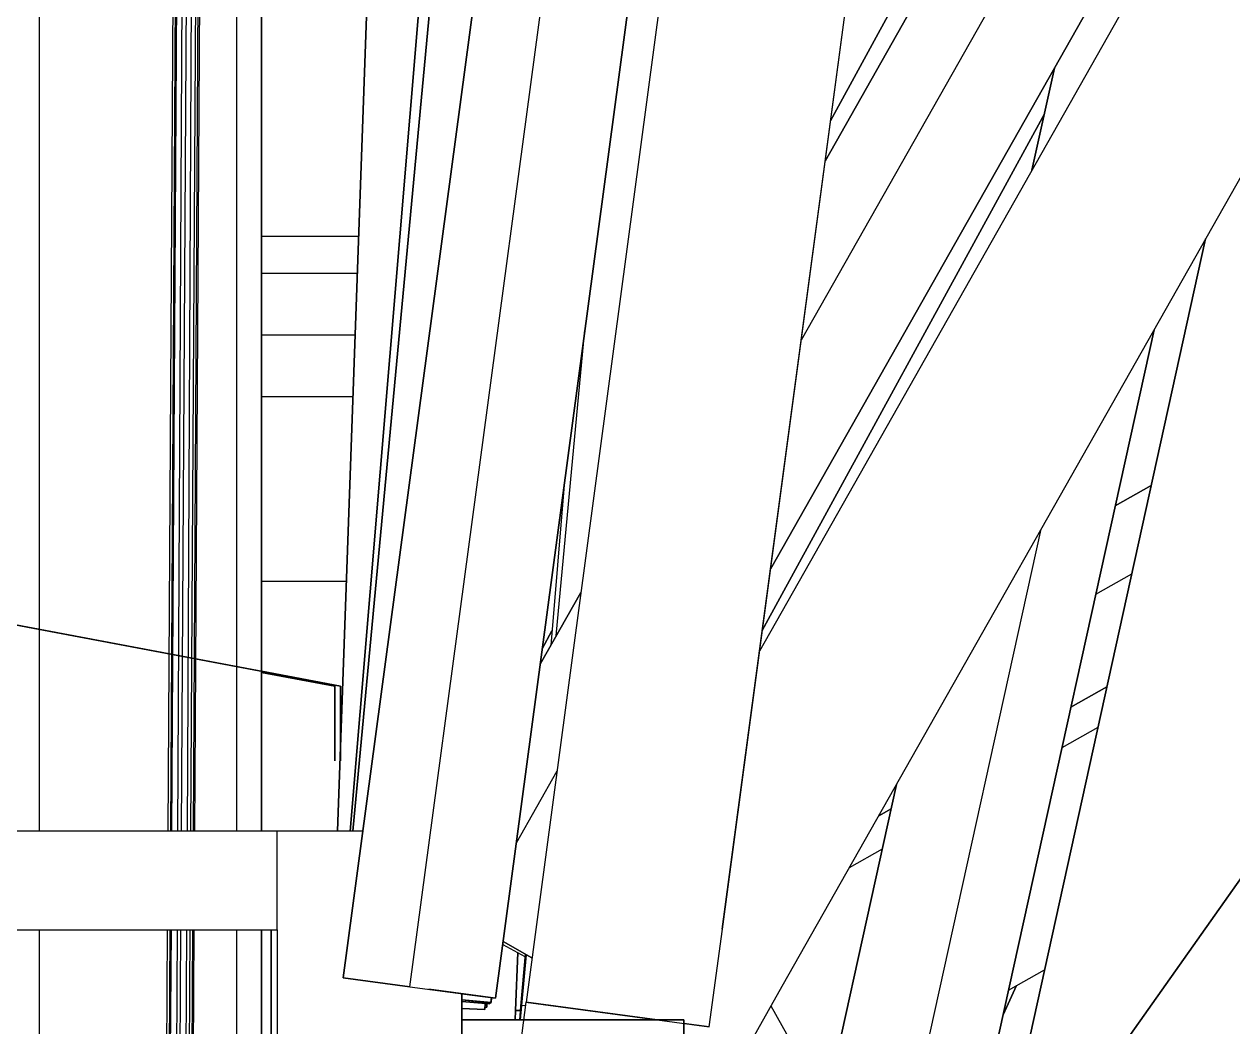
# Model space of a CAD drawing. Extents: x -43 to 90, y 6 to 81.
# Drawn here: x -19.312 to -18.332, y 66.776 to 67.589 of the extents above; entities that cross this region are included whole.
import ezdxf

# ---------------------------------------------------------------- set-up
doc = ezdxf.new("R2010")
doc.units = 0
doc.header["$LTSCALE"] = 0.1
doc.header["$MEASUREMENT"] = 0
doc.layers.add('cobertura nova', color=4, linetype='CONTINUOUS')
doc.layers.add('visto', color=9, linetype='CONTINUOUS')

msp = doc.modelspace()

# ---------------------------------------------------------------- linework, layer by layer
at = {"layer": 'cobertura nova'}
for p, q in [((-19.05344, 66.81538), (-17.98188, 74.82223)), ((-17.98188, 74.82223), (-19.05344, 66.81538)), ((-18.99933, 66.80813), (-17.92777, 74.81499)), ((-18.92995, 66.79885), (-17.85839, 74.8057)), ((-17.85839, 74.8057), (-18.92995, 66.79885)), ((-18.92995, 66.79885), (-17.85838, 74.8057)), ((-18.92995, 66.79885), (-17.85838, 74.8057)), ((-17.85838, 74.8057), (-18.92995, 66.79885)), ((-18.92994, 66.79885), (-17.85838, 74.80571)), ((-18.92994, 66.79885), (-17.85838, 74.80571)), ((-17.85838, 74.80571), (-18.92994, 66.79885)), ((-18.92994, 66.79885), (-17.85838, 74.80571)), ((-18.92994, 66.79885), (-17.85838, 74.8057)), ((-17.85838, 74.8057), (-18.92994, 66.79885)), ((-19.29972, 66.93426), (-19.29972, 72.5214)), ((-19.29972, 66.93426), (-19.29972, 72.5214)), ((-18.87045, 72.20421), (-19.05807, 66.93426)), ((-19.05807, 66.93426), (-18.87045, 72.20421)), ((-19.05807, 66.93426), (-18.87045, 72.20421)), ((-18.92994, 66.79885), (-18.2191, 72.11032)), ((-18.92994, 66.79885), (-18.2191, 72.11032)), ((-18.2191, 72.11032), (-18.92994, 66.79885)), ((-18.21909, 72.11032), (-18.92993, 66.79885)), ((-18.92993, 66.79885), (-18.21909, 72.11032)), ((-18.92993, 66.79885), (-18.21909, 72.11032)), ((-18.21909, 72.11032), (-18.92993, 66.79885)), ((-18.21909, 72.11032), (-18.92993, 66.79885)), ((-18.92993, 66.79885), (-18.21909, 72.11032)), ((-18.92993, 66.79885), (-18.21909, 72.11032)), ((-18.92993, 66.79885), (-18.2191, 72.11032)), ((-18.21909, 72.11032), (-18.92993, 66.79885)), ((-18.21908, 72.11032), (-18.92992, 66.79886)), ((-18.21908, 72.11032), (-18.92992, 66.79886)), ((-18.92992, 66.79885), (-18.21908, 72.11032)), ((-18.92992, 66.79886), (-18.21908, 72.11032)), ((-18.21908, 72.11032), (-18.92992, 66.79886)), ((-18.92992, 66.79886), (-18.21908, 72.11032)), ((-18.21909, 72.11032), (-18.92992, 66.79886)), ((-18.21909, 72.11032), (-18.92992, 66.79885)), ((-18.92992, 66.79885), (-18.21909, 72.11032)), ((-18.21908, 72.11032), (-18.92991, 66.79886)), ((-19.04778, 66.93426), (-18.62017, 72.05263)), ((-18.62017, 72.05263), (-19.04778, 66.93426)), ((-19.04568, 66.93426), (-18.56958, 72.01967)), ((-18.56958, 72.01967), (-19.04568, 66.93426)), ((-19.11972, 71.87002), (-19.11972, 66.93426)), ((-19.11972, 66.93426), (-19.11972, 71.87002)), ((-19.11972, 71.87002), (-19.11972, 66.93426)), ((-19.13972, 66.93426), (-19.13972, 71.70431)), ((-19.19554, 66.93426), (-19.16705, 71.66045)), ((-19.16705, 71.66045), (-19.19365, 66.93426)), ((-19.19237, 66.93426), (-19.16396, 71.65931)), ((-19.16396, 71.65931), (-19.18782, 66.93426)), ((-19.18472, 66.93426), (-19.1565, 71.65656)), ((-19.1565, 71.65656), (-19.18017, 66.93426)), ((-19.17708, 66.93426), (-19.14904, 71.65381)), ((-19.14904, 71.65381), (-19.17519, 66.93426)), ((-19.17391, 66.93426), (-19.14595, 71.65267)), ((-18.66249, 67.47785), (-16.63739, 71.05254)), ((-16.63739, 71.05254), (-18.66249, 67.47785)), ((-16.59363, 71.01903), (-18.68189, 67.33282)), ((-18.70679, 67.14683), (-16.5375, 70.97606)), ((-18.70679, 67.14683), (-16.5375, 70.97606)), ((-16.5375, 70.97606), (-18.70679, 67.14683)), ((-18.70679, 67.14682), (-16.5375, 70.97606)), ((-18.70679, 67.14682), (-16.5375, 70.97606)), ((-16.5375, 70.97606), (-18.70679, 67.14682)), ((-16.53749, 70.97605), (-18.70679, 67.14681)), ((-16.53749, 70.97605), (-18.70679, 67.14682)), ((-18.70679, 67.14681), (-16.53749, 70.97605)), ((-16.5375, 70.97605), (-18.70679, 67.14682)), ((-18.70678, 67.14688), (-16.53751, 70.97607)), ((-16.53751, 70.97607), (-18.70678, 67.14687)), ((-16.53751, 70.97607), (-18.70678, 67.14687)), ((-18.70678, 67.14688), (-16.53751, 70.97607)), ((-18.70678, 67.14688), (-16.53751, 70.97607)), ((-18.70678, 67.14686), (-16.53751, 70.97607)), ((-18.70678, 67.14687), (-16.53751, 70.97607)), ((-18.70678, 67.14687), (-16.53751, 70.97607)), ((-18.70678, 67.14687), (-16.53751, 70.97607)), ((-16.53751, 70.97607), (-18.70678, 67.14687)), ((-18.70678, 67.14683), (-16.5375, 70.97606)), ((-18.70678, 67.14684), (-16.5375, 70.97606)), ((-16.5375, 70.97606), (-18.70678, 67.14684)), ((-18.70678, 67.14685), (-16.53751, 70.97606)), ((-18.70678, 67.14686), (-16.53751, 70.97606)), ((-18.70678, 67.14686), (-16.53751, 70.97606)), ((-18.70678, 67.14683), (-16.5375, 70.97606)), ((-16.5375, 70.97606), (-18.70678, 67.14684)), ((-18.70678, 67.14684), (-16.5375, 70.97606)), ((-18.70678, 67.14684), (-16.5375, 70.97606)), ((-16.5375, 70.97606), (-18.70678, 67.14684)), ((-18.70678, 67.14685), (-16.5375, 70.97606)), ((-18.70678, 67.14685), (-16.5375, 70.97606)), ((-16.5375, 70.97606), (-18.70678, 67.14685)), ((-16.5375, 70.97606), (-18.70678, 67.14685)), ((-16.53751, 70.97606), (-18.70678, 67.14686)), ((-18.70678, 67.14686), (-16.53751, 70.97606)), ((-16.53751, 70.97606), (-18.70678, 67.14686)), ((-16.53751, 70.97606), (-18.70678, 67.14686)), ((-18.68337, 66.38911), (-15.82755, 70.43248)), ((-15.82755, 70.43248), (-18.68337, 66.38911)), ((-18.55505, 69.41162), (-18.89456, 66.87483)), ((-18.74588, 66.85493), (-18.40638, 69.39173)), ((-18.74585, 66.85494), (-18.40635, 69.39173)), ((-17.56628, 69.10937), (-18.71567, 67.08047)), ((-18.69732, 66.80854), (-17.43577, 69.03544)), ((-18.69729, 66.80854), (-17.43573, 69.03544)), ((-18.65808, 67.51074), (-18.36917, 68.03985)), ((-18.36917, 68.03985), (-18.65808, 67.51074)), ((-18.49467, 67.47057), (-18.47638, 67.55352)), ((-18.47638, 67.55352), (-18.49467, 67.47057)), ((-18.48458, 67.51634), (-18.71342, 67.09725)), ((-18.71342, 67.09724), (-18.48458, 67.51633)), ((-18.71342, 67.09724), (-18.48458, 67.51633)), ((-18.48458, 67.51633), (-18.71342, 67.09724)), ((-18.53295, 66.60209), (-18.35374, 67.41499)), ((-18.53295, 66.60208), (-18.35374, 67.41498)), ((-18.35375, 67.41497), (-18.53295, 66.60208)), ((-18.88058, 67.09286), (-18.85733, 67.34123)), ((-18.57016, 66.5494), (-18.39564, 67.34102)), ((-18.39564, 67.34102), (-18.57016, 66.5494)), ((-18.39564, 67.34102), (-18.57016, 66.5494)), ((-18.57016, 66.5494), (-18.39564, 67.34101)), ((-18.39564, 67.34101), (-18.57016, 66.5494)), ((-18.39564, 67.34101), (-18.57016, 66.54939)), ((-18.57016, 66.54939), (-18.39565, 67.341)), ((-18.57015, 66.54942), (-18.39563, 67.34104)), ((-18.57015, 66.54942), (-18.39563, 67.34104)), ((-18.39563, 67.34104), (-18.57015, 66.54942)), ((-18.57015, 66.54941), (-18.39563, 67.34103)), ((-18.39563, 67.34103), (-18.57015, 66.54941)), ((-18.57015, 66.54941), (-18.39564, 67.34102)), ((-18.39563, 67.34102), (-18.57015, 66.54941)), ((-18.57014, 66.54943), (-18.39562, 67.34106)), ((-18.57014, 66.54943), (-18.39562, 67.34105)), ((-18.39562, 67.34105), (-18.57014, 66.54943)), ((-18.57014, 66.54942), (-18.39562, 67.34105)), ((-18.57014, 66.54942), (-18.39562, 67.34104)), ((-18.39562, 67.34104), (-18.57014, 66.54942)), ((-18.57013, 66.54945), (-18.3956, 67.34108)), ((-18.3956, 67.34108), (-18.57013, 66.54945)), ((-18.57013, 66.54944), (-18.39561, 67.34107)), ((-18.57013, 66.54944), (-18.39561, 67.34107)), ((-18.39561, 67.34107), (-18.57013, 66.54944)), ((-18.39561, 67.34107), (-18.57013, 66.54944)), ((-18.39561, 67.34107), (-18.57013, 66.54944)), ((-18.57013, 66.54944), (-18.39561, 67.34106)), ((-18.57013, 66.54943), (-18.39561, 67.34106)), ((-18.39561, 67.34106), (-18.57013, 66.54943)), ((-18.39559, 67.3411), (-18.57012, 66.54946)), ((-18.57012, 66.54946), (-18.39559, 67.3411)), ((-18.57012, 66.54946), (-18.3956, 67.34109)), ((-18.3956, 67.34109), (-18.57012, 66.54946)), ((-18.57012, 66.54945), (-18.3956, 67.34109)), ((-18.57012, 66.54945), (-18.3956, 67.34109)), ((-18.3956, 67.34109), (-18.57012, 66.54945)), ((-18.39559, 67.34111), (-18.57011, 66.54946)), ((-18.57011, 66.54947), (-18.39559, 67.34111)), ((-18.39559, 67.3411), (-18.57011, 66.54946)), ((-18.87418, 67.21535), (-18.88507, 67.08494)), ((-18.42706, 67.19837), (-18.39785, 67.21486)), ((-18.39785, 67.21486), (-18.42706, 67.19837)), ((-18.65144, 66.43432), (-18.48717, 67.17945)), ((-18.44285, 67.12674), (-18.41365, 67.14324)), ((-18.89366, 67.06978), (-18.86067, 67.128)), ((-18.86067, 67.128), (-18.89366, 67.06978)), ((-19.0557, 67.05203), (-19.40109, 67.11719)), ((-19.40107, 67.11719), (-19.05569, 67.05203)), ((-18.89197, 67.08241), (-18.88407, 67.09687)), ((-18.88407, 67.09687), (-18.89197, 67.08241)), ((-19.05568, 67.05203), (-19.11972, 67.06411)), ((-19.11972, 67.06411), (-19.05567, 67.05203)), ((-19.0557, 67.05203), (-19.11972, 67.06411)), ((-19.11972, 67.06411), (-19.05569, 67.05203)), ((-19.05568, 67.05203), (-19.11972, 67.06411)), ((-19.11972, 67.06411), (-19.05567, 67.05203)), ((-19.0557, 67.05203), (-19.11972, 67.06411)), ((-19.11972, 67.06411), (-19.05569, 67.05203)), ((-19.05568, 67.05203), (-19.11972, 67.06411)), ((-19.11972, 67.06411), (-19.05567, 67.05203)), ((-19.0557, 67.05203), (-19.11972, 67.06411)), ((-19.11972, 67.06411), (-19.05569, 67.05203)), ((-19.05568, 67.05203), (-19.11972, 67.06411)), ((-19.11972, 67.06411), (-19.05567, 67.05203)), ((-19.05568, 67.05203), (-19.11972, 67.06411)), ((-19.11972, 67.06411), (-19.05567, 67.05203)), ((-19.0557, 67.05203), (-19.11972, 67.06411)), ((-19.11972, 67.06411), (-19.05569, 67.05203)), ((-19.0557, 67.05203), (-19.11972, 67.06411)), ((-19.11972, 67.06411), (-19.05569, 67.05203)), ((-19.05568, 67.05203), (-19.11972, 67.06411)), ((-19.11972, 67.06411), (-19.05567, 67.05203)), ((-19.0557, 67.05203), (-19.11972, 67.06411)), ((-19.11972, 67.06411), (-19.05569, 67.05203)), ((-19.05568, 67.05203), (-19.11972, 67.06411)), ((-19.11972, 67.06411), (-19.05567, 67.05203)), ((-19.05568, 67.05203), (-19.11972, 67.06411)), ((-19.11972, 67.06411), (-19.05567, 67.05203)), ((-19.0557, 67.05203), (-19.11972, 67.06411)), ((-19.11972, 67.06411), (-19.05569, 67.05203)), ((-19.11972, 67.06324), (-19.06031, 67.05203)), ((-19.0603, 67.05203), (-19.11972, 67.06324)), ((-19.11972, 67.06324), (-19.06029, 67.05203)), ((-19.0603, 67.05203), (-19.11972, 67.06324)), ((-19.11972, 67.06324), (-19.06029, 67.05203)), ((-19.11972, 67.06324), (-19.06031, 67.05203)), ((-19.0603, 67.05203), (-19.11972, 67.06324)), ((-19.11972, 67.06324), (-19.06029, 67.05203)), ((-19.11972, 67.06324), (-19.06031, 67.05203)), ((-19.11972, 67.06324), (-19.06031, 67.05203)), ((-19.0603, 67.05203), (-19.11972, 67.06324)), ((-19.11972, 67.06324), (-19.06029, 67.05203)), ((-19.11972, 67.06324), (-19.06031, 67.05203)), ((-19.0603, 67.05203), (-19.11972, 67.06324)), ((-19.11972, 67.06324), (-19.06029, 67.05203)), ((-19.11972, 67.06324), (-19.06031, 67.05203)), ((-19.0603, 67.05203), (-19.11972, 67.06324)), ((-19.11972, 67.06324), (-19.06029, 67.05203)), ((-19.11972, 67.06324), (-19.06031, 67.05203)), ((-19.0603, 67.05203), (-19.11972, 67.06324)), ((-19.11972, 67.06324), (-19.06029, 67.05203)), ((-19.06033, 67.05203), (-19.11972, 67.06323)), ((-19.06033, 67.05203), (-19.11972, 67.06323)), ((-19.06033, 67.05203), (-19.11972, 67.06323)), ((-19.06033, 67.05203), (-19.11972, 67.06323)), ((-19.06033, 67.05203), (-19.11972, 67.06323)), ((-19.06033, 67.05203), (-19.11972, 67.06323)), ((-19.06033, 67.05203), (-19.11972, 67.06323)), ((-19.06033, 66.99152), (-19.06033, 67.05203)), ((-19.06033, 67.05203), (-19.06031, 67.05203)), ((-19.06033, 66.99152), (-19.06033, 67.05203)), ((-19.06033, 67.05203), (-19.06031, 67.05203)), ((-19.06033, 66.99152), (-19.06033, 67.05203)), ((-19.06033, 67.05203), (-19.06031, 67.05203)), ((-19.06033, 66.99152), (-19.06033, 67.05203)), ((-19.06033, 67.05203), (-19.06031, 67.05203)), ((-19.06033, 66.99152), (-19.06033, 67.05203)), ((-19.06033, 67.05203), (-19.06031, 67.05203)), ((-19.06033, 66.99152), (-19.06033, 67.05203)), ((-19.06033, 67.05203), (-19.06031, 67.05203)), ((-19.06033, 66.99152), (-19.06033, 67.05203)), ((-19.06033, 67.05203), (-19.06031, 67.05203)), ((-19.06031, 67.05203), (-19.06031, 66.99152)), ((-19.06031, 67.05203), (-19.06031, 66.99152)), ((-19.06031, 67.05203), (-19.06031, 66.99152)), ((-19.06031, 67.05203), (-19.06031, 66.99152)), ((-19.06031, 67.05203), (-19.06031, 66.99152)), ((-19.06031, 67.05203), (-19.06031, 66.99152)), ((-19.06031, 67.05203), (-19.06031, 66.99152)), ((-19.0603, 67.05203), (-19.06029, 67.05203)), ((-19.0603, 66.99152), (-19.0603, 67.05203)), ((-19.0603, 67.05203), (-19.06029, 67.05203)), ((-19.0603, 66.99152), (-19.0603, 67.05203)), ((-19.0603, 67.05203), (-19.06029, 67.05203)), ((-19.0603, 66.99152), (-19.0603, 67.05203)), ((-19.0603, 67.05203), (-19.06029, 67.05203)), ((-19.0603, 66.99152), (-19.0603, 67.05203)), ((-19.0603, 67.05203), (-19.06029, 67.05203)), ((-19.0603, 66.99152), (-19.0603, 67.05203)), ((-19.06029, 67.05203), (-19.0603, 67.05203)), ((-19.0603, 66.99152), (-19.0603, 67.05203)), ((-19.0603, 67.05203), (-19.06029, 67.05203)), ((-19.0603, 66.99152), (-19.0603, 67.05203)), ((-19.06029, 67.05203), (-19.06029, 66.99152)), ((-19.06029, 67.05203), (-19.06029, 66.99152)), ((-19.06029, 67.05203), (-19.06029, 66.99152)), ((-19.06029, 67.05203), (-19.06029, 66.99152)), ((-19.06029, 67.05203), (-19.06029, 66.99152)), ((-19.06029, 67.05203), (-19.06029, 66.99152)), ((-19.06029, 67.05203), (-19.06029, 66.99152)), ((-19.0557, 66.99152), (-19.0557, 67.05203)), ((-19.0557, 67.05203), (-19.05569, 67.05203)), ((-19.0557, 66.99152), (-19.0557, 67.05203)), ((-19.0557, 67.05203), (-19.05569, 67.05203)), ((-19.0557, 66.99152), (-19.0557, 67.05203)), ((-19.0557, 67.05203), (-19.05569, 67.05203)), ((-19.0557, 67.0006), (-19.0557, 67.05203)), ((-19.0557, 67.05203), (-19.05569, 67.05203)), ((-19.0557, 66.99152), (-19.0557, 67.05203)), ((-19.0557, 67.05203), (-19.05569, 67.05203)), ((-19.0557, 66.99152), (-19.0557, 67.05203)), ((-19.0557, 67.05203), (-19.05569, 67.05203)), ((-19.0557, 67.0006), (-19.0557, 67.05203)), ((-19.0557, 67.05203), (-19.05569, 67.05203)), ((-19.0557, 66.99152), (-19.0557, 67.05203)), ((-19.0557, 67.05203), (-19.05569, 67.05203)), ((-19.05569, 67.05203), (-19.05569, 66.99152)), ((-19.05569, 67.05203), (-19.05569, 66.99152)), ((-19.05569, 67.05203), (-19.05569, 66.99152)), ((-19.05569, 67.05203), (-19.05569, 67.00113)), ((-19.05569, 67.05203), (-19.05569, 66.99152)), ((-19.05569, 67.05203), (-19.05569, 66.99152)), ((-19.05569, 67.05203), (-19.05569, 67.0011)), ((-19.05569, 67.05203), (-19.05569, 66.99152)), ((-19.05568, 67.05203), (-19.05567, 67.05203)), ((-19.05568, 66.99152), (-19.05568, 67.05203)), ((-19.05568, 67.05203), (-19.05567, 67.05203)), ((-19.05568, 66.99152), (-19.05568, 67.05203)), ((-19.05567, 67.05203), (-19.05568, 67.05203)), ((-19.05568, 66.99152), (-19.05568, 67.05203)), ((-19.05568, 67.05203), (-19.05567, 67.05203)), ((-19.05568, 67.0013), (-19.05568, 67.05203)), ((-19.05567, 67.05203), (-19.05568, 67.05203)), ((-19.05568, 66.99152), (-19.05568, 67.05203)), ((-19.05567, 67.05203), (-19.05568, 67.05203)), ((-19.05568, 66.99152), (-19.05568, 67.05203)), ((-19.05567, 67.05203), (-19.05568, 67.05203)), ((-19.05568, 67.0013), (-19.05568, 67.05203)), ((-19.05567, 67.05203), (-19.05568, 67.05203)), ((-19.05568, 66.99152), (-19.05568, 67.05203)), ((-19.05567, 67.05203), (-19.05567, 66.99152)), ((-19.05567, 67.05203), (-19.05567, 66.99152)), ((-19.05567, 67.05203), (-19.05567, 66.99152)), ((-19.05567, 67.05203), (-19.05567, 67.00156)), ((-19.05567, 67.05203), (-19.05567, 66.99152)), ((-19.05567, 67.05203), (-19.05567, 66.99152)), ((-19.05567, 67.05203), (-19.05567, 67.00153)), ((-19.05567, 67.05203), (-19.05567, 66.99152)), ((-18.4631, 67.03489), (-18.43389, 67.05139)), ((-18.43389, 67.05139), (-18.4631, 67.03489)), ((-18.4631, 67.03489), (-18.43389, 67.05139)), ((-18.43389, 67.05139), (-18.4631, 67.03489)), ((-18.4631, 67.03489), (-18.43389, 67.05139)), ((-18.4631, 67.03489), (-18.43389, 67.05139)), ((-18.4631, 67.03489), (-18.43389, 67.05139)), ((-18.43389, 67.05139), (-18.4631, 67.03489)), ((-18.43389, 67.05139), (-18.4631, 67.03489)), ((-18.43389, 67.05139), (-18.4631, 67.0349)), ((-18.43389, 67.05139), (-18.4631, 67.0349)), ((-18.4631, 67.0349), (-18.43389, 67.05139)), ((-18.4631, 67.03489), (-18.43389, 67.05139)), ((-18.43389, 67.05139), (-18.4631, 67.03489)), ((-18.4631, 67.03489), (-18.43389, 67.05139)), ((-18.4631, 67.03489), (-18.43389, 67.05139)), ((-18.43389, 67.05139), (-18.4631, 67.03489)), ((-18.43389, 67.05139), (-18.4631, 67.03489)), ((-18.4631, 67.03489), (-18.43389, 67.05139)), ((-18.4631, 67.03489), (-18.43389, 67.05139)), ((-18.43389, 67.05139), (-18.4631, 67.03489)), ((-18.43389, 67.05139), (-18.4631, 67.03489)), ((-18.4631, 67.0349), (-18.43389, 67.05139)), ((-18.4631, 67.03489), (-18.43389, 67.05138)), ((-18.43389, 67.05138), (-18.4631, 67.03489)), ((-18.46309, 67.0349), (-18.43389, 67.0514)), ((-18.43389, 67.0514), (-18.46309, 67.0349)), ((-18.46309, 67.0349), (-18.43389, 67.0514)), ((-18.46309, 67.0349), (-18.43389, 67.0514)), ((-18.43389, 67.0514), (-18.46309, 67.0349)), ((-18.46309, 67.0349), (-18.43389, 67.0514)), ((-18.43389, 67.0514), (-18.46309, 67.0349)), ((-18.46309, 67.0349), (-18.43389, 67.0514)), ((-18.43389, 67.0514), (-18.46309, 67.0349)), ((-18.44112, 67.0186), (-18.47033, 67.0021)), ((-19.06031, 66.99152), (-19.06033, 66.99152)), ((-19.06031, 66.99152), (-19.06033, 66.99152)), ((-19.06031, 66.99152), (-19.06033, 66.99152)), ((-19.06031, 66.99152), (-19.06033, 66.99152)), ((-19.06031, 66.99152), (-19.06033, 66.99152)), ((-19.06031, 66.99152), (-19.06033, 66.99152)), ((-19.06031, 66.99152), (-19.06033, 66.99152)), ((-19.06029, 66.99152), (-19.0603, 66.99152)), ((-19.06029, 66.99152), (-19.0603, 66.99152)), ((-19.06029, 66.99152), (-19.0603, 66.99152)), ((-19.06029, 66.99152), (-19.0603, 66.99152)), ((-19.06029, 66.99152), (-19.0603, 66.99152)), ((-19.06029, 66.99152), (-19.0603, 66.99152)), ((-19.06029, 66.99152), (-19.0603, 66.99152)), ((-19.05569, 66.99152), (-19.0557, 66.99152)), ((-19.05569, 66.99152), (-19.0557, 66.99152)), ((-19.05569, 66.99152), (-19.0557, 66.99152)), ((-19.05569, 66.99152), (-19.0557, 66.99152)), ((-19.05569, 66.99152), (-19.0557, 66.99152)), ((-19.05569, 66.99152), (-19.0557, 66.99152)), ((-19.05567, 66.99152), (-19.05568, 66.99152)), ((-19.05567, 66.99152), (-19.05568, 66.99152)), ((-19.05567, 66.99152), (-19.05568, 66.99152)), ((-19.05567, 66.99152), (-19.05568, 66.99152)), ((-19.05567, 66.99152), (-19.05568, 66.99152)), ((-19.05567, 66.99152), (-19.05568, 66.99152)), ((-18.88008, 66.98298), (-18.91307, 66.92476)), ((-18.74818, 66.32067), (-18.60452, 66.9723)), ((-18.60452, 66.9723), (-18.74818, 66.32067)), ((-18.61894, 66.94685), (-18.60888, 66.95254)), ((-18.61894, 66.94685), (-18.60888, 66.95254)), ((-18.61894, 66.94685), (-18.60888, 66.95254)), ((-18.60888, 66.95254), (-18.61894, 66.94685)), ((-18.61894, 66.94685), (-18.60888, 66.95254)), ((-18.60888, 66.95254), (-18.61894, 66.94685)), ((-18.61894, 66.94685), (-18.60888, 66.95254)), ((-18.60888, 66.95254), (-18.61894, 66.94685)), ((-18.61894, 66.94684), (-18.60888, 66.95253)), ((-18.61894, 66.94684), (-18.60888, 66.95253)), ((-18.60888, 66.95253), (-18.61894, 66.94684)), ((-18.60888, 66.95253), (-18.61894, 66.94684)), ((-18.61894, 66.94684), (-18.60888, 66.95253)), ((-18.60888, 66.95253), (-18.61894, 66.94684)), ((-18.61894, 66.94684), (-18.60888, 66.95253)), ((-18.61894, 66.94684), (-18.60888, 66.95253)), ((-18.61894, 66.94684), (-18.60888, 66.95253)), ((-18.60888, 66.95253), (-18.61894, 66.94685)), ((-18.60888, 66.95253), (-18.61894, 66.94685)), ((-18.60888, 66.95253), (-18.61894, 66.94685)), ((-18.60888, 66.95253), (-18.61894, 66.94685)), ((-18.61894, 66.94684), (-18.60888, 66.95253)), ((-18.60888, 66.95253), (-18.61894, 66.94684)), ((-18.61894, 66.94685), (-18.60888, 66.95253)), ((-18.61894, 66.94685), (-18.60888, 66.95253)), ((-18.60888, 66.95253), (-18.61894, 66.94685)), ((-18.60888, 66.95253), (-18.61894, 66.94685)), ((-18.61894, 66.94685), (-18.60888, 66.95253)), ((-18.61894, 66.94685), (-18.60888, 66.95253)), ((-18.60888, 66.95253), (-18.61894, 66.94685)), ((-18.60888, 66.95253), (-18.61894, 66.94685)), ((-18.61894, 66.94685), (-18.60888, 66.95253)), ((-18.61893, 66.94686), (-18.60888, 66.95254)), ((-18.60888, 66.95254), (-18.61893, 66.94686)), ((-19.10715, 66.93426), (-19.69502, 66.93426)), ((-19.03753, 66.93426), (-19.10715, 66.93426)), ((-19.10715, 66.85426), (-19.10715, 66.93426)), ((-19.10712, 66.93426), (-19.10712, 66.93426)), ((-19.10712, 66.93426), (-19.10712, 66.93426)), ((-19.10712, 66.93426), (-19.10712, 66.93426)), ((-18.61611, 66.91974), (-18.64286, 66.90463)), ((-18.89453, 66.87482), (-18.90514, 66.79554)), ((-19.69502, 66.85426), (-19.10715, 66.85426)), ((-19.29972, 63.60159), (-19.29972, 66.85426)), ((-19.29972, 63.60159), (-19.29972, 66.85426)), ((-19.21562, 63.60159), (-19.19602, 66.85426)), ((-19.21241, 63.60159), (-19.19285, 66.85426)), ((-19.1941, 66.85426), (-19.21241, 63.60159)), ((-19.20464, 63.60159), (-19.1852, 66.85426)), ((-19.18822, 66.85426), (-19.20464, 63.60159)), ((-19.18057, 66.85426), (-19.19686, 63.60324)), ((-19.19686, 63.60324), (-19.17755, 66.85426)), ((-19.17563, 66.85426), (-19.19364, 63.60392)), ((-19.19364, 63.60392), (-19.17438, 66.85426)), ((-19.13972, 63.60159), (-19.13972, 66.85426)), ((-19.11972, 66.85426), (-19.11972, 64.59093)), ((-19.11972, 61.58416), (-19.11972, 66.85426)), ((-19.11972, 66.85426), (-19.11972, 61.58416)), ((-19.11178, 66.85426), (-19.11178, 65.77332)), ((-19.11178, 65.77332), (-19.11178, 66.85426)), ((-19.10715, 66.85426), (-19.10715, 65.77332)), ((-18.75646, 66.77564), (-18.74585, 66.85494)), ((-18.74585, 66.85494), (-18.74588, 66.85494)), ((-18.92407, 66.84256), (-18.90611, 66.83275)), ((-18.92376, 66.84487), (-18.90031, 66.83159)), ((-18.90031, 66.83159), (-18.92376, 66.84487)), ((-18.92376, 66.84487), (-18.90031, 66.83159)), ((-18.90031, 66.83158), (-18.92376, 66.84487)), ((-18.92376, 66.84487), (-18.90031, 66.83158)), ((-18.90031, 66.83158), (-18.92376, 66.84486)), ((-18.92376, 66.84486), (-18.90031, 66.83158)), ((-18.90031, 66.83158), (-18.92376, 66.84486)), ((-18.92376, 66.84486), (-18.90031, 66.83158)), ((-18.90031, 66.83158), (-18.92376, 66.84486)), ((-18.92376, 66.84486), (-18.90031, 66.83158)), ((-18.90031, 66.83158), (-18.92376, 66.84486)), ((-18.92376, 66.84486), (-18.90031, 66.83158)), ((-18.90031, 66.83158), (-18.92376, 66.84486)), ((-18.92376, 66.84486), (-18.90031, 66.83158)), ((-18.90031, 66.83158), (-18.92376, 66.84486)), ((-18.92376, 66.84486), (-18.90031, 66.83158)), ((-18.90031, 66.83157), (-18.92376, 66.84486)), ((-18.92376, 66.84486), (-18.90031, 66.83157)), ((-18.90031, 66.83157), (-18.92376, 66.84485)), ((-18.92376, 66.84485), (-18.90031, 66.83157)), ((-18.90031, 66.83157), (-18.92376, 66.84485)), ((-18.92376, 66.84485), (-18.90031, 66.83157)), ((-18.90031, 66.83157), (-18.92376, 66.84485)), ((-18.92376, 66.84485), (-18.90031, 66.83157)), ((-18.90031, 66.83157), (-18.92376, 66.84485)), ((-18.92376, 66.84485), (-18.90031, 66.83157)), ((-18.90031, 66.83157), (-18.92376, 66.84485)), ((-18.91188, 66.8359), (-18.91355, 66.78891)), ((-18.91355, 66.78891), (-18.91188, 66.8359)), ((-18.90594, 66.83477), (-18.90949, 66.79227)), ((-18.90866, 66.79293), (-18.9048, 66.83413)), ((-18.51371, 66.80531), (-18.48451, 66.8218)), ((-18.51371, 66.80529), (-18.48451, 66.82179)), ((-18.99933, 66.80813), (-19.05344, 66.81538)), ((-19.05344, 66.81538), (-18.99933, 66.80813)), ((-18.99933, 66.80813), (-19.05344, 66.81538)), ((-18.99933, 66.80813), (-18.92995, 66.79885)), ((-18.73672, 66.73894), (-18.69729, 66.80854)), ((-18.69729, 66.80854), (-18.69732, 66.80854)), ((-18.69729, 66.80854), (-18.69731, 66.80856)), ((-18.50708, 66.80904), (-18.51809, 66.78544)), ((-18.51809, 66.78544), (-18.50708, 66.80904)), ((-18.92995, 66.79885), (-18.98406, 66.80609)), ((-18.95715, 66.80249), (-18.92994, 66.79885)), ((-18.92994, 66.79885), (-18.95715, 66.80249)), ((-18.95715, 66.80249), (-18.92994, 66.79885)), ((-18.92994, 66.79885), (-18.95715, 66.80249)), ((-18.95715, 66.80249), (-18.92994, 66.79885)), ((-18.92994, 66.79885), (-18.95715, 66.80249)), ((-18.95715, 66.80249), (-18.92994, 66.79885)), ((-18.92994, 66.79885), (-18.95715, 66.80249)), ((-18.95715, 66.80249), (-18.92993, 66.79885)), ((-18.92993, 66.79885), (-18.95715, 66.80249)), ((-18.95715, 66.80249), (-18.92993, 66.79885)), ((-18.92993, 66.79885), (-18.95715, 66.80249)), ((-18.95715, 66.80249), (-18.92993, 66.79885)), ((-18.92993, 66.79885), (-18.95715, 66.80249)), ((-18.95715, 66.80249), (-18.92993, 66.79884)), ((-18.92993, 66.79884), (-18.95715, 66.80249)), ((-18.95715, 66.80249), (-18.92992, 66.79884)), ((-18.92992, 66.79884), (-18.95715, 66.80249)), ((-18.95715, 66.80249), (-18.92992, 66.79884)), ((-18.92992, 66.79884), (-18.95715, 66.80249)), ((-18.95715, 66.80249), (-18.92992, 66.79884)), ((-18.95715, 65.77332), (-18.95715, 66.80249)), ((-18.95715, 66.80249), (-18.95715, 65.77332)), ((-18.95715, 65.77332), (-18.95715, 66.80249)), ((-18.95712, 66.7813), (-18.95712, 66.80249)), ((-18.95712, 66.80249), (-18.95712, 66.7813)), ((-18.92992, 66.79884), (-18.95712, 66.80248)), ((-18.95712, 66.80248), (-18.92992, 66.79884)), ((-18.92992, 66.79884), (-18.95712, 66.80248)), ((-18.95712, 66.79747), (-18.93355, 66.79526)), ((-18.93355, 66.79526), (-18.95712, 66.79747)), ((-18.95712, 66.79747), (-18.93355, 66.79526)), ((-18.93355, 66.79526), (-18.95712, 66.79747)), ((-18.95712, 66.79747), (-18.93355, 66.79526)), ((-18.93355, 66.79526), (-18.95712, 66.79747)), ((-18.95712, 66.79747), (-18.93355, 66.79526)), ((-18.93355, 66.79526), (-18.95712, 66.79746)), ((-18.95712, 66.79746), (-18.93354, 66.79526)), ((-18.93354, 66.79526), (-18.95712, 66.79746)), ((-18.95712, 66.79746), (-18.93354, 66.79525)), ((-18.93354, 66.79525), (-18.95712, 66.79746)), ((-18.95712, 66.79746), (-18.93354, 66.79525)), ((-18.93354, 66.79525), (-18.95712, 66.79746)), ((-18.95712, 66.79746), (-18.93354, 66.79525)), ((-18.93354, 66.79525), (-18.95712, 66.79746)), ((-18.95712, 66.79745), (-18.93353, 66.79525)), ((-18.93353, 66.79525), (-18.95712, 66.79745)), ((-18.95712, 66.79745), (-18.93353, 66.79524)), ((-18.93353, 66.79524), (-18.95712, 66.79745)), ((-18.95712, 66.79745), (-18.93353, 66.79524)), ((-18.93353, 66.79524), (-18.95712, 66.79745)), ((-18.95712, 66.79745), (-18.93353, 66.79524)), ((-18.93352, 66.79524), (-18.95712, 66.79745)), ((-18.95712, 66.79745), (-18.93352, 66.79524)), ((-18.93352, 66.79524), (-18.95712, 66.79745)), ((-18.95712, 66.79744), (-18.93352, 66.79523)), ((-18.93352, 66.79523), (-18.95712, 66.79744)), ((-18.93355, 66.79526), (-18.93318, 66.79928)), ((-18.93317, 66.79928), (-18.93355, 66.79527)), ((-18.93317, 66.79928), (-18.93355, 66.79527)), ((-18.93318, 66.79928), (-18.93355, 66.79526)), ((-18.93355, 66.79527), (-18.93317, 66.79928)), ((-18.93317, 66.79928), (-18.93355, 66.79527)), ((-18.93355, 66.79527), (-18.93317, 66.79928)), ((-18.93354, 66.79527), (-18.93316, 66.79928)), ((-18.93354, 66.79527), (-18.93316, 66.79928)), ((-18.93354, 66.79527), (-18.93316, 66.79928)), ((-18.93354, 66.79527), (-18.93316, 66.79928)), ((-18.93316, 66.79928), (-18.93354, 66.79527)), ((-18.93317, 66.79928), (-18.93354, 66.79527)), ((-18.93354, 66.79527), (-18.93317, 66.79928)), ((-18.93317, 66.79928), (-18.93354, 66.79527)), ((-18.93316, 66.79928), (-18.93354, 66.79527)), ((-18.93353, 66.79527), (-18.93315, 66.79928)), ((-18.93315, 66.79928), (-18.93353, 66.79527)), ((-18.93353, 66.79527), (-18.93315, 66.79928)), ((-18.93353, 66.79527), (-18.93315, 66.79928)), ((-18.93353, 66.79527), (-18.93316, 66.79928)), ((-18.93316, 66.79928), (-18.93353, 66.79527)), ((-18.93353, 66.79527), (-18.93316, 66.79928)), ((-18.93316, 66.79928), (-18.93353, 66.79527)), ((-18.93352, 66.79527), (-18.93314, 66.79928)), ((-18.93314, 66.79928), (-18.93352, 66.79527)), ((-18.93352, 66.79527), (-18.93315, 66.79928)), ((-18.93352, 66.79527), (-18.93315, 66.79928)), ((-18.93352, 66.79527), (-18.93314, 66.79928)), ((-18.93314, 66.79928), (-18.93352, 66.79527)), ((-18.93352, 66.79527), (-18.93315, 66.79928)), ((-18.92995, 66.79885), (-18.92995, 66.79885)), ((-18.92995, 66.79885), (-18.92995, 66.79885)), ((-18.92994, 66.79885), (-18.92995, 66.79885)), ((-18.92995, 66.79885), (-18.92995, 66.79885)), ((-18.92994, 66.79885), (-18.92994, 66.79885)), ((-18.92994, 66.79885), (-18.92994, 66.79885)), ((-18.92994, 66.79885), (-18.92994, 66.79885)), ((-18.92993, 66.79885), (-18.92994, 66.79885)), ((-18.92994, 66.79885), (-18.92994, 66.79885)), ((-18.92994, 66.79885), (-18.92994, 66.79885)), ((-18.92994, 66.79885), (-18.92994, 66.79885)), ((-18.92994, 66.79885), (-18.92994, 66.79885)), ((-18.92994, 66.79885), (-18.92994, 66.79885)), ((-18.92994, 66.79885), (-18.92994, 66.79885)), ((-18.92994, 66.79885), (-18.92994, 66.79885)), ((-18.92994, 66.79885), (-18.92994, 66.79885)), ((-18.92994, 66.79885), (-18.92994, 66.79885)), ((-18.92993, 66.79885), (-18.92993, 66.79885)), ((-18.92993, 66.79885), (-18.92993, 66.79885)), ((-18.92992, 66.79885), (-18.92993, 66.79885)), ((-18.92993, 66.79885), (-18.92993, 66.79885)), ((-18.92993, 66.79885), (-18.92993, 66.79885)), ((-18.92993, 66.79885), (-18.92993, 66.79885)), ((-18.92993, 66.79885), (-18.92993, 66.79885)), ((-18.92993, 66.79885), (-18.92993, 66.79885)), ((-18.92993, 66.79885), (-18.92993, 66.79885)), ((-18.92992, 66.79886), (-18.92992, 66.79886)), ((-18.92992, 66.79886), (-18.92992, 66.79885)), ((-18.92991, 66.79886), (-18.92992, 66.79886)), ((-18.92992, 66.79886), (-18.92992, 66.79886)), ((-18.92992, 66.79886), (-18.92992, 66.79886)), ((-18.92992, 66.79886), (-18.92992, 66.79886)), ((-18.92992, 66.79886), (-18.92992, 66.79886)), ((-18.92992, 66.79886), (-18.92992, 66.79886)), ((-18.92992, 66.79886), (-18.92992, 66.79886)), ((-18.92992, 66.79884), (-18.92992, 66.79884)), ((-18.92992, 66.79884), (-18.92992, 66.79884)), ((-18.92992, 66.79884), (-18.92992, 66.79884)), ((-18.95712, 66.79623), (-18.93444, 66.79434)), ((-18.93444, 66.79434), (-18.95712, 66.79623)), ((-18.95712, 66.79623), (-18.93444, 66.79434)), ((-18.93443, 66.79434), (-18.95712, 66.79623)), ((-18.95712, 66.79623), (-18.93443, 66.79433)), ((-18.93443, 66.79433), (-18.95712, 66.79623)), ((-18.95712, 66.79622), (-18.93443, 66.79433)), ((-18.93443, 66.79433), (-18.95712, 66.79622)), ((-18.95712, 66.79622), (-18.93443, 66.79432)), ((-18.93443, 66.79432), (-18.95712, 66.79622)), ((-18.95712, 66.79621), (-18.93443, 66.79432)), ((-18.93443, 66.79432), (-18.95712, 66.79621)), ((-18.95712, 66.79621), (-18.93442, 66.79431)), ((-18.93442, 66.79431), (-18.95712, 66.79621)), ((-18.95712, 66.7962), (-18.93442, 66.79431)), ((-18.93442, 66.79431), (-18.95712, 66.7962)), ((-18.95712, 66.7962), (-18.93442, 66.7943)), ((-18.93442, 66.7943), (-18.95712, 66.7962)), ((-18.95712, 66.7962), (-18.93442, 66.7943)), ((-18.93442, 66.7943), (-18.95712, 66.79619)), ((-18.95712, 66.79619), (-18.93441, 66.79429)), ((-18.93441, 66.79429), (-18.95712, 66.79619)), ((-18.95712, 66.79619), (-18.93441, 66.79429)), ((-18.93441, 66.79429), (-18.95712, 66.79618)), ((-18.95712, 66.79618), (-18.93441, 66.79428)), ((-18.93441, 66.79428), (-18.95712, 66.79618)), ((-18.95712, 66.79618), (-18.93441, 66.79428)), ((-18.93441, 66.79428), (-18.95712, 66.79618)), ((-18.95712, 66.79046), (-18.93853, 66.7898)), ((-18.93853, 66.7898), (-18.95712, 66.79046)), ((-18.95712, 66.79046), (-18.93853, 66.7898)), ((-18.93853, 66.7898), (-18.95712, 66.79046)), ((-18.95712, 66.79046), (-18.93853, 66.7898)), ((-18.93853, 66.7898), (-18.95712, 66.79046)), ((-18.95712, 66.79046), (-18.93853, 66.78979)), ((-18.93853, 66.78979), (-18.95712, 66.79046)), ((-18.95712, 66.79046), (-18.93852, 66.78979)), ((-18.93852, 66.78979), (-18.95712, 66.79046)), ((-18.95712, 66.79045), (-18.93852, 66.78979)), ((-18.93852, 66.78979), (-18.95712, 66.79045)), ((-18.95712, 66.79045), (-18.93852, 66.78979)), ((-18.93852, 66.78979), (-18.95712, 66.79045)), ((-18.95712, 66.79045), (-18.93852, 66.78979)), ((-18.93852, 66.78979), (-18.95712, 66.79045)), ((-18.95712, 66.79045), (-18.93851, 66.78979)), ((-18.93851, 66.78979), (-18.95712, 66.79045)), ((-18.95712, 66.79045), (-18.93851, 66.78979)), ((-18.93851, 66.78979), (-18.95712, 66.79045)), ((-18.95712, 66.79045), (-18.93851, 66.78978)), ((-18.93851, 66.78978), (-18.95712, 66.79045)), ((-18.95712, 66.79045), (-18.93851, 66.78978)), ((-18.93851, 66.78978), (-18.95712, 66.79045)), ((-18.95712, 66.79044), (-18.9385, 66.78978)), ((-18.9385, 66.78978), (-18.95712, 66.79044)), ((-18.95712, 66.79044), (-18.9385, 66.78978)), ((-18.9385, 66.78978), (-18.95712, 66.79044)), ((-18.93853, 66.7898), (-18.93836, 66.79467)), ((-18.93853, 66.7898), (-18.93835, 66.79467)), ((-18.93853, 66.7898), (-18.93835, 66.79467)), ((-18.93836, 66.79467), (-18.93853, 66.7898)), ((-18.93853, 66.7898), (-18.93836, 66.79467)), ((-18.93853, 66.7898), (-18.93836, 66.79467)), ((-18.93836, 66.79467), (-18.93853, 66.7898)), ((-18.93853, 66.7898), (-18.93836, 66.79467)), ((-18.93853, 66.7898), (-18.93853, 66.7898)), ((-18.93853, 66.7898), (-18.93853, 66.7898)), ((-18.93852, 66.7898), (-18.93853, 66.7898)), ((-18.93853, 66.7898), (-18.93853, 66.7898)), ((-18.93853, 66.7898), (-18.93853, 66.7898)), ((-18.93853, 66.7898), (-18.93853, 66.7898)), ((-18.93853, 66.7898), (-18.93853, 66.7898)), ((-18.93853, 66.7898), (-18.93853, 66.7898)), ((-18.93853, 66.7898), (-18.93853, 66.7898)), ((-18.93853, 66.7898), (-18.93853, 66.7898)), ((-18.93853, 66.78979), (-18.93853, 66.78979)), ((-18.93852, 66.7898), (-18.93834, 66.79467)), ((-18.93852, 66.7898), (-18.93834, 66.79467)), ((-18.93835, 66.79467), (-18.93852, 66.7898)), ((-18.93852, 66.7898), (-18.93835, 66.79467)), ((-18.93852, 66.7898), (-18.93835, 66.79467)), ((-18.93852, 66.7898), (-18.93835, 66.79467)), ((-18.93852, 66.7898), (-18.93835, 66.79467)), ((-18.93852, 66.7898), (-18.93835, 66.79467)), ((-18.93835, 66.79467), (-18.93852, 66.7898)), ((-18.93835, 66.79467), (-18.93852, 66.7898)), ((-18.93852, 66.7898), (-18.93852, 66.7898)), ((-18.93852, 66.7898), (-18.93852, 66.7898)), ((-18.93852, 66.7898), (-18.93852, 66.7898)), ((-18.93852, 66.7898), (-18.93852, 66.7898)), ((-18.93851, 66.7898), (-18.93852, 66.7898)), ((-18.93852, 66.7898), (-18.93852, 66.7898)), ((-18.93852, 66.7898), (-18.93852, 66.7898)), ((-18.93852, 66.7898), (-18.93852, 66.7898)), ((-18.93852, 66.78979), (-18.93852, 66.78979)), ((-18.93852, 66.78979), (-18.93852, 66.78979)), ((-18.93852, 66.78979), (-18.93852, 66.78979)), ((-18.93852, 66.78979), (-18.93852, 66.78979)), ((-18.93834, 66.79467), (-18.93851, 66.7898)), ((-18.93851, 66.7898), (-18.93834, 66.79467)), ((-18.93851, 66.7898), (-18.93834, 66.79467)), ((-18.93851, 66.7898), (-18.93834, 66.79467)), ((-18.93851, 66.7898), (-18.93833, 66.79467)), ((-18.93851, 66.7898), (-18.93834, 66.79467)), ((-18.93833, 66.79467), (-18.93851, 66.7898)), ((-18.93851, 66.7898), (-18.93834, 66.79467)), ((-18.93834, 66.79467), (-18.93851, 66.7898)), ((-18.93851, 66.7898), (-18.93833, 66.79466)), ((-18.93833, 66.79466), (-18.93851, 66.7898)), ((-18.93851, 66.78981), (-18.9385, 66.78981)), ((-18.9385, 66.78981), (-18.93851, 66.7898)), ((-18.93851, 66.7898), (-18.93851, 66.7898)), ((-18.93851, 66.7898), (-18.93851, 66.7898)), ((-18.93851, 66.7898), (-18.93851, 66.7898)), ((-18.93851, 66.7898), (-18.93851, 66.7898)), ((-18.93851, 66.7898), (-18.93851, 66.7898)), ((-18.93851, 66.7898), (-18.93851, 66.7898)), ((-18.93851, 66.7898), (-18.93851, 66.7898)), ((-18.93851, 66.78979), (-18.93851, 66.78979)), ((-18.93851, 66.78979), (-18.93851, 66.78979)), ((-18.93851, 66.78978), (-18.93851, 66.78978)), ((-18.93851, 66.78978), (-18.93851, 66.78978)), ((-18.93833, 66.79466), (-18.9385, 66.78981)), ((-18.93833, 66.79466), (-18.9385, 66.78981)), ((-18.9385, 66.78981), (-18.93833, 66.79466)), ((-18.9385, 66.78981), (-18.93833, 66.79466)), ((-18.9385, 66.78981), (-18.93833, 66.79466)), ((-18.9385, 66.78981), (-18.9385, 66.78981)), ((-18.9385, 66.78981), (-18.9385, 66.78981)), ((-18.9385, 66.78981), (-18.9385, 66.78981)), ((-18.9385, 66.78981), (-18.9385, 66.78981)), ((-18.9385, 66.78978), (-18.9385, 66.78978)), ((-18.93844, 66.79163), (-18.937, 66.79155)), ((-18.937, 66.79155), (-18.93684, 66.79454)), ((-18.937, 66.79155), (-18.93684, 66.79454)), ((-18.937, 66.79155), (-18.93684, 66.79454)), ((-18.937, 66.79155), (-18.93684, 66.79454)), ((-18.937, 66.79155), (-18.93684, 66.79454)), ((-18.93684, 66.79454), (-18.937, 66.79155)), ((-18.937, 66.79156), (-18.937, 66.79156)), ((-18.937, 66.79156), (-18.937, 66.79156)), ((-18.937, 66.79156), (-18.937, 66.79156)), ((-18.937, 66.79156), (-18.93699, 66.79156)), ((-18.937, 66.79155), (-18.937, 66.79155)), ((-18.93699, 66.79155), (-18.937, 66.79155)), ((-18.937, 66.79155), (-18.937, 66.79155)), ((-18.937, 66.79155), (-18.937, 66.79155)), ((-18.937, 66.79155), (-18.937, 66.79155)), ((-18.937, 66.79155), (-18.937, 66.79155)), ((-18.93683, 66.79454), (-18.93699, 66.79155)), ((-18.93699, 66.79157), (-18.93683, 66.79454)), ((-18.93683, 66.79454), (-18.93699, 66.79157)), ((-18.93699, 66.79157), (-18.93683, 66.79454)), ((-18.93699, 66.79155), (-18.93683, 66.79454)), ((-18.93683, 66.79454), (-18.93699, 66.79157)), ((-18.93699, 66.79155), (-18.93683, 66.79454)), ((-18.93699, 66.79155), (-18.93683, 66.79454)), ((-18.93699, 66.79157), (-18.93699, 66.79157)), ((-18.93699, 66.79157), (-18.93699, 66.79157)), ((-18.93699, 66.79157), (-18.93699, 66.79157)), ((-18.93699, 66.79157), (-18.93699, 66.79157)), ((-18.93699, 66.79157), (-18.93699, 66.79157)), ((-18.93699, 66.79157), (-18.93699, 66.79157)), ((-18.93699, 66.79157), (-18.93698, 66.79157)), ((-18.93699, 66.79155), (-18.93698, 66.79157)), ((-18.93699, 66.79157), (-18.93699, 66.79155)), ((-18.93699, 66.79155), (-18.93699, 66.79157)), ((-18.93699, 66.79155), (-18.93698, 66.79155)), ((-18.93698, 66.79155), (-18.93699, 66.79155)), ((-18.93699, 66.79155), (-18.93699, 66.79155)), ((-18.93699, 66.79155), (-18.93699, 66.79155)), ((-18.93699, 66.79155), (-18.93699, 66.79155)), ((-18.93699, 66.79155), (-18.93699, 66.79155)), ((-18.93699, 66.79155), (-18.93699, 66.79155)), ((-18.93699, 66.79155), (-18.93699, 66.79155)), ((-18.93699, 66.79155), (-18.93699, 66.79155)), ((-18.93682, 66.79454), (-18.93698, 66.79155)), ((-18.93682, 66.79454), (-18.93698, 66.79155)), ((-18.93698, 66.79155), (-18.93682, 66.79454)), ((-18.93698, 66.79158), (-18.93682, 66.79454)), ((-18.93682, 66.79454), (-18.93698, 66.79158)), ((-18.93682, 66.79454), (-18.93698, 66.79158)), ((-18.93698, 66.79158), (-18.93682, 66.79454)), ((-18.93682, 66.79454), (-18.93698, 66.79158)), ((-18.93698, 66.79158), (-18.93682, 66.79454)), ((-18.93698, 66.79157), (-18.93682, 66.79454)), ((-18.93682, 66.79454), (-18.93698, 66.79158)), ((-18.93682, 66.79454), (-18.93698, 66.79157)), ((-18.93698, 66.79159), (-18.93698, 66.79159)), ((-18.93698, 66.79159), (-18.93697, 66.79159)), ((-18.93697, 66.79159), (-18.93698, 66.79159)), ((-18.93698, 66.79157), (-18.93698, 66.79158)), ((-18.93698, 66.79158), (-18.93698, 66.79158)), ((-18.93698, 66.79158), (-18.93698, 66.79158)), ((-18.93698, 66.79158), (-18.93698, 66.79158)), ((-18.93698, 66.79158), (-18.93698, 66.79158)), ((-18.93698, 66.79158), (-18.93698, 66.79158)), ((-18.93698, 66.79158), (-18.93698, 66.79158)), ((-18.93698, 66.79158), (-18.93698, 66.79155)), ((-18.93698, 66.79158), (-18.93698, 66.79155)), ((-18.93698, 66.79155), (-18.93698, 66.79158)), ((-18.93697, 66.79156), (-18.93698, 66.79156)), ((-18.93698, 66.79155), (-18.93698, 66.79155)), ((-18.93698, 66.79155), (-18.93698, 66.79155)), ((-18.93698, 66.79155), (-18.93698, 66.79155)), ((-18.93698, 66.79155), (-18.93698, 66.79155)), ((-18.93698, 66.79155), (-18.93698, 66.79155)), ((-18.93698, 66.79155), (-18.93698, 66.79155)), ((-18.93698, 66.79155), (-18.93698, 66.79155)), ((-18.93697, 66.79156), (-18.93681, 66.79454)), ((-18.93681, 66.79454), (-18.93697, 66.7916)), ((-18.93697, 66.7916), (-18.93681, 66.79454)), ((-18.93697, 66.79156), (-18.93681, 66.79454)), ((-18.93697, 66.79156), (-18.93681, 66.79454)), ((-18.93697, 66.79156), (-18.93681, 66.79454)), ((-18.93681, 66.79454), (-18.93697, 66.7916)), ((-18.93697, 66.79156), (-18.93681, 66.79454)), ((-18.93681, 66.79454), (-18.93697, 66.79156)), ((-18.93697, 66.7916), (-18.93697, 66.7916)), ((-18.93697, 66.7916), (-18.93697, 66.7916)), ((-18.93697, 66.7916), (-18.93697, 66.7916)), ((-18.93697, 66.7916), (-18.93697, 66.7916)), ((-18.93697, 66.7916), (-18.93696, 66.7916)), ((-18.93697, 66.7916), (-18.93697, 66.79156)), ((-18.93697, 66.79156), (-18.93697, 66.7916)), ((-18.93697, 66.79159), (-18.93697, 66.79159)), ((-18.93697, 66.79159), (-18.93697, 66.79159)), ((-18.93697, 66.79159), (-18.93697, 66.79159)), ((-18.93697, 66.79156), (-18.93697, 66.79156)), ((-18.93697, 66.79156), (-18.93697, 66.79156)), ((-18.93697, 66.79156), (-18.93697, 66.79156)), ((-18.93697, 66.79156), (-18.93697, 66.79156)), ((-18.93697, 66.79156), (-18.93697, 66.79156)), ((-18.93697, 66.79156), (-18.93697, 66.79156)), ((-18.93697, 66.79156), (-18.93697, 66.79156)), ((-18.93435, 66.79534), (-18.93444, 66.79434)), ((-18.93444, 66.79434), (-18.93435, 66.79534)), ((-18.93444, 66.79434), (-18.93443, 66.79434)), ((-18.93444, 66.79434), (-18.93443, 66.79434)), ((-18.93443, 66.79434), (-18.93444, 66.79434)), ((-18.93444, 66.79434), (-18.93444, 66.79434)), ((-18.93443, 66.79434), (-18.93434, 66.79534)), ((-18.93443, 66.79434), (-18.93434, 66.79534)), ((-18.93443, 66.79434), (-18.93435, 66.79534)), ((-18.93443, 66.79434), (-18.93435, 66.79534)), ((-18.93435, 66.79534), (-18.93443, 66.79434)), ((-18.93434, 66.79534), (-18.93443, 66.79434)), ((-18.93443, 66.79434), (-18.93435, 66.79534)), ((-18.93443, 66.79434), (-18.93435, 66.79534)), ((-18.93435, 66.79534), (-18.93443, 66.79434)), ((-18.93435, 66.79534), (-18.93443, 66.79434)), ((-18.93435, 66.79534), (-18.93443, 66.79434)), ((-18.93442, 66.79434), (-18.93443, 66.79434)), ((-18.93443, 66.79434), (-18.93443, 66.79434)), ((-18.93443, 66.79434), (-18.93443, 66.79434)), ((-18.93443, 66.79434), (-18.93443, 66.79434)), ((-18.93443, 66.79434), (-18.93443, 66.79434)), ((-18.93443, 66.79434), (-18.93443, 66.79434)), ((-18.93443, 66.79433), (-18.93443, 66.79433)), ((-18.93443, 66.79433), (-18.93443, 66.79433)), ((-18.93443, 66.79432), (-18.93443, 66.79432)), ((-18.93443, 66.79432), (-18.93443, 66.79432)), ((-18.93433, 66.79534), (-18.93442, 66.79434)), ((-18.93442, 66.79434), (-18.93433, 66.79534)), ((-18.93442, 66.79434), (-18.93434, 66.79534)), ((-18.93434, 66.79534), (-18.93442, 66.79434)), ((-18.93442, 66.79434), (-18.93434, 66.79534)), ((-18.93442, 66.79434), (-18.93434, 66.79534)), ((-18.93442, 66.79434), (-18.93434, 66.79534)), ((-18.93442, 66.79434), (-18.93434, 66.79534)), ((-18.93442, 66.79434), (-18.93433, 66.79534)), ((-18.93434, 66.79534), (-18.93442, 66.79434)), ((-18.93441, 66.79434), (-18.93442, 66.79434)), ((-18.93442, 66.79434), (-18.93442, 66.79434)), ((-18.93442, 66.79434), (-18.93442, 66.79434)), ((-18.93442, 66.79434), (-18.93442, 66.79434)), ((-18.93442, 66.79434), (-18.93442, 66.79434)), ((-18.93442, 66.79434), (-18.93442, 66.79434)), ((-18.93442, 66.79434), (-18.93442, 66.79434)), ((-18.93442, 66.79434), (-18.93442, 66.79434)), ((-18.93442, 66.79434), (-18.93442, 66.79434)), ((-18.93442, 66.79434), (-18.93442, 66.79434)), ((-18.93442, 66.79431), (-18.93442, 66.79431)), ((-18.93442, 66.79431), (-18.93442, 66.79431)), ((-18.93442, 66.7943), (-18.93442, 66.7943)), ((-18.93442, 66.7943), (-18.93442, 66.7943)), ((-18.93441, 66.79435), (-18.93432, 66.79534)), ((-18.93441, 66.79435), (-18.93433, 66.79534)), ((-18.93441, 66.79435), (-18.93433, 66.79534)), ((-18.93433, 66.79534), (-18.93441, 66.79435)), ((-18.93433, 66.79534), (-18.93441, 66.79434)), ((-18.93441, 66.79435), (-18.93432, 66.79534)), ((-18.93432, 66.79534), (-18.93441, 66.79435)), ((-18.93432, 66.79534), (-18.93441, 66.79435)), ((-18.93441, 66.79434), (-18.93433, 66.79534)), ((-18.93433, 66.79534), (-18.93441, 66.79434)), ((-18.9344, 66.79435), (-18.93441, 66.79435)), ((-18.93441, 66.79435), (-18.93441, 66.79435)), ((-18.93441, 66.79435), (-18.93441, 66.79435)), ((-18.93441, 66.79435), (-18.93441, 66.79435)), ((-18.93441, 66.79435), (-18.93441, 66.79435)), ((-18.93441, 66.79435), (-18.93441, 66.79435)), ((-18.93441, 66.79435), (-18.93441, 66.79435)), ((-18.93441, 66.79434), (-18.93441, 66.79434)), ((-18.93441, 66.79434), (-18.93441, 66.79434)), ((-18.93441, 66.79429), (-18.93441, 66.79429)), ((-18.93441, 66.79429), (-18.93441, 66.79429)), ((-18.93441, 66.79428), (-18.93441, 66.79428)), ((-18.9344, 66.79435), (-18.93432, 66.79534)), ((-18.93432, 66.79534), (-18.9344, 66.79435)), ((-18.93432, 66.79534), (-18.9344, 66.79435)), ((-18.9344, 66.79435), (-18.93432, 66.79534)), ((-18.93432, 66.79534), (-18.9344, 66.79435)), ((-18.9344, 66.79435), (-18.9344, 66.79435)), ((-18.9344, 66.79435), (-18.9344, 66.79435)), ((-18.9344, 66.79435), (-18.9344, 66.79435)), ((-18.93355, 66.79527), (-18.93355, 66.79527)), ((-18.93355, 66.79527), (-18.93355, 66.79527)), ((-18.93354, 66.79527), (-18.93355, 66.79527)), ((-18.93355, 66.79527), (-18.93355, 66.79527)), ((-18.93355, 66.79527), (-18.93355, 66.79527)), ((-18.93355, 66.79527), (-18.93355, 66.79527)), ((-18.93355, 66.79527), (-18.93355, 66.79527)), ((-18.93355, 66.79526), (-18.93355, 66.79526)), ((-18.93355, 66.79526), (-18.93355, 66.79526)), ((-18.93355, 66.79526), (-18.93355, 66.79526)), ((-18.93353, 66.79527), (-18.93354, 66.79527)), ((-18.93354, 66.79527), (-18.93354, 66.79527)), ((-18.93354, 66.79527), (-18.93354, 66.79527)), ((-18.93354, 66.79527), (-18.93354, 66.79527)), ((-18.93354, 66.79527), (-18.93354, 66.79527)), ((-18.93354, 66.79527), (-18.93354, 66.79527)), ((-18.93354, 66.79527), (-18.93354, 66.79527)), ((-18.93354, 66.79527), (-18.93354, 66.79527)), ((-18.93354, 66.79527), (-18.93354, 66.79527)), ((-18.93354, 66.79527), (-18.93354, 66.79527)), ((-18.93354, 66.79526), (-18.93354, 66.79526)), ((-18.93354, 66.79525), (-18.93354, 66.79525)), ((-18.93354, 66.79525), (-18.93354, 66.79525)), ((-18.93354, 66.79525), (-18.93354, 66.79525)), ((-18.93353, 66.79527), (-18.93352, 66.79527)), ((-18.93352, 66.79527), (-18.93353, 66.79527)), ((-18.93353, 66.79527), (-18.93353, 66.79527)), ((-18.93353, 66.79527), (-18.93353, 66.79527)), ((-18.93353, 66.79527), (-18.93353, 66.79527)), ((-18.93353, 66.79527), (-18.93353, 66.79527)), ((-18.93353, 66.79527), (-18.93353, 66.79527)), ((-18.93353, 66.79527), (-18.93353, 66.79527)), ((-18.93353, 66.79527), (-18.93353, 66.79527)), ((-18.93353, 66.79525), (-18.93353, 66.79525)), ((-18.93353, 66.79524), (-18.93353, 66.79524)), ((-18.93353, 66.79524), (-18.93353, 66.79524)), ((-18.93353, 66.79524), (-18.93352, 66.79524)), ((-18.93352, 66.79527), (-18.93352, 66.79527)), ((-18.93352, 66.79527), (-18.93352, 66.79527)), ((-18.93352, 66.79527), (-18.93352, 66.79527)), ((-18.93352, 66.79527), (-18.93352, 66.79527)), ((-18.93352, 66.79527), (-18.93352, 66.79527)), ((-18.93352, 66.79527), (-18.93352, 66.79527)), ((-18.93352, 66.79524), (-18.93352, 66.79524)), ((-18.90516, 66.79554), (-18.92506, 66.64686)), ((-18.91354, 66.78891), (-18.91382, 66.7813)), ((-18.91382, 66.7813), (-18.91354, 66.78891)), ((-18.91355, 66.78891), (-18.91355, 66.78891)), ((-18.91355, 66.78891), (-18.91355, 66.78891)), ((-18.90981, 66.78878), (-18.91355, 66.78891)), ((-18.91355, 66.78891), (-18.90981, 66.78878)), ((-18.90952, 66.79226), (-18.91043, 66.7813)), ((-18.90974, 66.7813), (-18.90865, 66.79293)), ((-18.90952, 66.79226), (-18.90872, 66.79219)), ((-18.9095, 66.79226), (-18.9095, 66.79226)), ((-18.90949, 66.79226), (-18.9095, 66.79226)), ((-18.90872, 66.7922), (-18.9095, 66.79226)), ((-18.90868, 66.79261), (-18.90949, 66.79227)), ((-18.90872, 66.7922), (-18.90949, 66.79227)), ((-18.90555, 66.79264), (-18.90866, 66.79293)), ((-18.90516, 66.79554), (-18.75649, 66.77564)), ((-18.79869, 66.7813), (-18.90514, 66.79554)), ((-18.79871, 66.7813), (-18.90514, 66.79554)), ((-18.90514, 66.79554), (-18.90514, 66.79553)), ((-18.87905, 66.79205), (-18.87906, 66.79205)), ((-18.86082, 66.78961), (-18.86082, 66.78961)), ((-18.66525, 66.71969), (-18.70638, 66.7925)), ((-18.95715, 66.7813), (-18.95715, 66.7813)), ((-18.77715, 66.7813), (-18.95715, 66.7813)), ((-18.95715, 66.7813), (-18.95715, 66.7813)), ((-18.95715, 66.7813), (-18.95715, 66.6313)), ((-18.95715, 66.7813), (-18.95715, 66.6313)), ((-18.95715, 66.7813), (-18.77715, 66.7813)), ((-18.95715, 66.7813), (-18.95715, 66.7813)), ((-18.8155, 66.78354), (-18.81549, 66.78354)), ((-18.81546, 66.78354), (-18.81546, 66.78354)), ((-18.81545, 66.78354), (-18.81545, 66.78354)), ((-18.77713, 66.7813), (-18.77715, 66.7813)), ((-18.77715, 66.7813), (-18.77715, 66.7813)), ((-18.77715, 66.7813), (-18.77715, 66.7813)), ((-18.77715, 66.7813), (-18.77715, 66.6313)), ((-18.77715, 66.6313), (-18.77715, 66.7813)), ((-18.77715, 66.7813), (-18.77715, 66.7784)), ((-18.77715, 66.7813), (-18.77713, 66.7813)), ((-18.77713, 66.7813), (-18.77713, 66.7813)), ((-18.77713, 66.7813), (-18.77713, 66.7813)), ((-18.77713, 66.7813), (-18.77713, 66.7784)), ((-18.77713, 66.7784), (-18.77713, 66.7813)), ((-18.77713, 66.7784), (-18.77713, 66.7813)), ((-18.77713, 66.7813), (-18.77713, 66.7813)), ((-18.75646, 66.77564), (-18.77713, 66.77841)), ((-18.75647, 66.77564), (-18.77713, 66.77841))]:
    msp.add_line(p, q, dxfattribs=at)
at = {"layer": 'visto'}
for p, q in [((-19.11972, 67.41712), (-19.04088, 67.41711)), ((-19.11972, 67.38711), (-19.04194, 67.38711)), ((-19.11972, 67.38711), (-19.04194, 67.38711)), ((-19.11972, 67.33711), (-19.04372, 67.33711)), ((-19.11972, 67.33711), (-19.04372, 67.33711)), ((-19.11972, 67.28711), (-19.0455, 67.28711)), ((-19.11972, 67.13711), (-19.05084, 67.13711))]:
    msp.add_line(p, q, dxfattribs=at)

doc.saveas('drawing.dxf')
